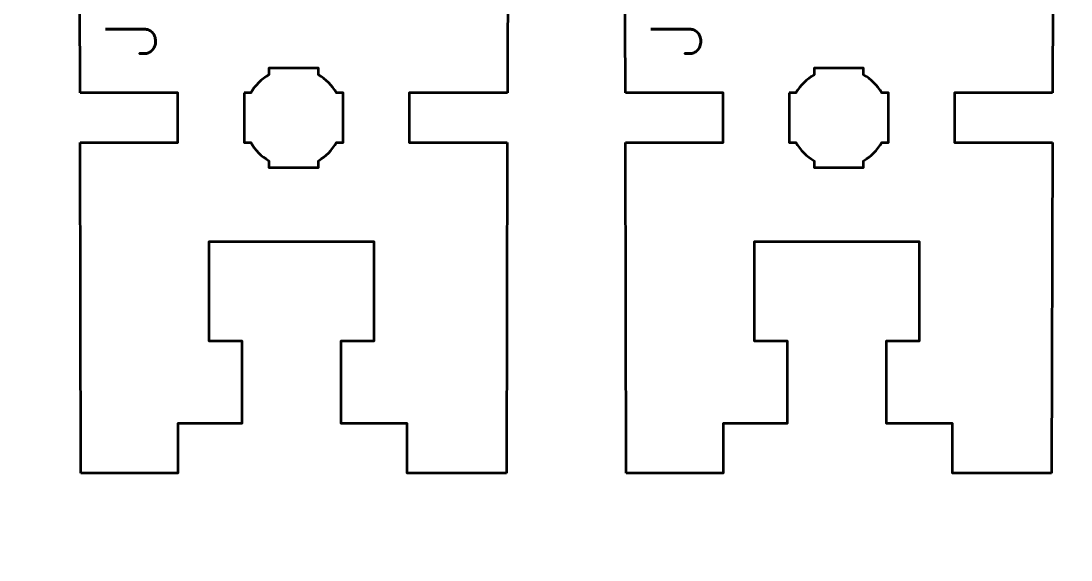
# Model space of a CAD drawing. Header units: centimetres. Extents: x -21 to 0, y -29.7 to 0.
# Drawn here: x -10.5 to -4.14, y -6.58 to -3.31 of the extents above; entities that cross this region are included whole.
import ezdxf

# ---------------------------------------------------------------- set-up
doc = ezdxf.new("R2010")
doc.units = ezdxf.units.CM
doc.header["$MEASUREMENT"] = 0
doc.layers.add('Layer 1', color=7, linetype='Continuous')

msp = doc.modelspace()

# ---------------------------------------------------------------- linework, layer by layer
at = {"layer": 'Layer 1', "color": 1, "lineweight": 53}
msp.add_open_spline([(-21.00003, -29.19995), (-21.00003, -29.19995), (-21.00003, -3.49992), (-21.00003, -3.49992), (-21.00003, -3.49992), (-21.00003, -3.41709), (-20.93286, -3.34992), (-20.85003, -3.34992), (-20.85003, -3.34992), (-20.7672, -3.34992), (-20.70003, -3.28275), (-20.70003, -3.19992), (-20.70003, -3.19992), (-20.70003, -3.11709), (-20.7672, -3.04992), (-20.85003, -3.04992), (-20.85003, -3.04992), (-20.93286, -3.04992), (-21.00003, -2.98275), (-21.00003, -2.89992), (-21.00003, -2.89992), (-21.00003, -2.81709), (-20.93286, -2.74992), (-20.85003, -2.74992), (-20.85003, -2.74992), (-20.7672, -2.74992), (-20.70003, -2.68275), (-20.70003, -2.59992), (-20.70003, -2.59992), (-20.70003, -2.51709), (-20.7672, -2.44992), (-20.85003, -2.44992), (-20.85003, -2.44992), (-20.93286, -2.44992), (-21.00003, -2.38275), (-21.00003, -2.29992), (-21.00003, -2.29992), (-21.00003, -2.21709), (-20.93286, -2.14992), (-20.85003, -2.14992), (-20.85003, -2.14992), (-20.7672, -2.14992), (-20.70003, -2.08275), (-20.70003, -1.99992), (-20.70003, -1.99992), (-20.70003, -1.91709), (-20.7672, -1.84992), (-20.85003, -1.84992), (-20.85003, -1.84992), (-20.93286, -1.84992), (-21.00003, -1.78275), (-21.00003, -1.69992), (-21.00003, -1.69992), (-21.00003, -1.61709), (-20.93286, -1.54992), (-20.85003, -1.54992), (-20.85003, -1.54992), (-20.7672, -1.54992), (-20.70003, -1.48275), (-20.70003, -1.39992), (-20.70003, -1.39992), (-20.70003, -1.31709), (-20.7672, -1.24992), (-20.85003, -1.24992), (-20.85003, -1.24992), (-20.93286, -1.24992), (-21.00003, -1.18275), (-21.00003, -1.09992), (-21.00003, -1.09992), (-21.00003, -1.09992), (-21.00003, -0.49992), (-21.00003, -0.49992), (-21.00003, -0.49992), (-21.00003, -0.22295), (-20.77694, 0.00004), (-20.49994, 0.00004), (-20.49994, 0.00004), (-20.49994, 0.00004), (-0.50008, 0.00004), (-0.50008, 0.00004), (-0.50008, 0.00004), (-0.22294, 0.00004), (0.00002, -0.22295), (0.00002, -0.49992), (0.00002, -0.49992), (0.00002, -0.49992), (0.00002, -29.19995), (0.00002, -29.19995), (0.00002, -29.19995), (0.00002, -29.47695), (-0.22294, -29.70004), (-0.50008, -29.70004), (-0.50008, -29.70004), (-0.50008, -29.70004), (-20.49994, -29.70004), (-20.49994, -29.70004), (-20.49994, -29.70004), (-20.77694, -29.70004), (-21.00003, -29.47695), (-21.00003, -29.19995)], degree=3, knots=[0, 0, 0, 0, 0.04, 0.04, 0.04, 0.04, 0.08, 0.08, 0.08, 0.08, 0.12, 0.12, 0.12, 0.12, 0.16, 0.16, 0.16, 0.16, 0.2, 0.2, 0.2, 0.2, 0.24, 0.24, 0.24, 0.24, 0.28, 0.28, 0.28, 0.28, 0.32, 0.32, 0.32, 0.32, 0.36, 0.36, 0.36, 0.36, 0.4, 0.4, 0.4, 0.4, 0.44, 0.44, 0.44, 0.44, 0.48, 0.48, 0.48, 0.48, 0.52, 0.52, 0.52, 0.52, 0.56, 0.56, 0.56, 0.56, 0.6, 0.6, 0.6, 0.6, 0.64, 0.64, 0.64, 0.64, 0.68, 0.68, 0.68, 0.68, 0.72, 0.72, 0.72, 0.72, 0.76, 0.76, 0.76, 0.76, 0.8, 0.8, 0.8, 0.8, 0.84, 0.84, 0.84, 0.84, 0.88, 0.88, 0.88, 0.88, 0.92, 0.92, 0.92, 0.92, 0.96, 0.96, 0.96, 0.96, 1, 1, 1, 1], dxfattribs=at)
at = {"layer": 'Layer 1', "color": 3, "lineweight": 53}
for points in [[(-10.14219, -3.75), (-10.14219, -3.75), (-10.14883, -2.05), (-10.14883, -2.05)], [(-7.55094, -2.05), (-7.55094, -2.05), (-7.55625, -3.75), (-7.55625, -3.75)], [(-6.84219, -3.75), (-6.84219, -3.75), (-6.84883, -2.05), (-6.84883, -2.05)], [(-4.25094, -2.05), (-4.25094, -2.05), (-4.25625, -3.75), (-4.25625, -3.75)], [(-10.1375, -6.05), (-10.1375, -6.05), (-10.14101, -4.05), (-10.14101, -4.05)], [(-7.55719, -4.05), (-7.55719, -4.05), (-7.5625, -6.05), (-7.5625, -6.05)], [(-6.8375, -6.05), (-6.8375, -6.05), (-6.84101, -4.05), (-6.84101, -4.05)], [(-4.25719, -4.05), (-4.25719, -4.05), (-4.2625, -6.05), (-4.2625, -6.05)]]:
    msp.add_open_spline(points, degree=3, dxfattribs=at)
at = {"layer": 'Layer 1', "color": 5, "lineweight": 53}
for points in [[(-9.98858, -3.36338), (-9.98858, -3.36338), (-9.75151, -3.3638), (-9.75151, -3.3638), (-9.75151, -3.3638), (-9.74375, -3.3638), (-9.73606, -3.36543), (-9.7283, -3.36853), (-9.7283, -3.36853), (-9.72061, -3.37171), (-9.71348, -3.37636), (-9.70706, -3.3825), (-9.70706, -3.3825), (-9.70057, -3.38871), (-9.69542, -3.39626), (-9.69147, -3.40522), (-9.69147, -3.40522), (-9.68759, -3.41425), (-9.68554, -3.42455), (-9.68547, -3.43619), (-9.68547, -3.43619), (-9.68547, -3.44784), (-9.68738, -3.45835), (-9.69112, -3.46766), (-9.69112, -3.46766), (-9.69493, -3.47698), (-9.70001, -3.48495), (-9.70643, -3.49151), (-9.70643, -3.49151), (-9.71285, -3.49814), (-9.7199, -3.50315), (-9.72774, -3.50668), (-9.72774, -3.50668), (-9.73557, -3.51021), (-9.74347, -3.51197), (-9.75151, -3.51197), (-9.75151, -3.51197), (-9.75151, -3.51197), (-9.78284, -3.51197), (-9.78284, -3.51197), (-9.78284, -3.51197), (-9.78284, -3.51197), (-9.75151, -3.51197), (-9.75151, -3.51197), (-9.75151, -3.51197), (-9.74347, -3.51197), (-9.73557, -3.51021), (-9.72774, -3.50668), (-9.72774, -3.50668), (-9.7199, -3.50315), (-9.71285, -3.49814), (-9.70643, -3.49151), (-9.70643, -3.49151), (-9.70001, -3.48495), (-9.69493, -3.47698), (-9.69112, -3.46766), (-9.69112, -3.46766), (-9.68738, -3.45835), (-9.68547, -3.44784), (-9.68547, -3.43619), (-9.68547, -3.43619), (-9.68554, -3.42455), (-9.68759, -3.41425), (-9.69147, -3.40522), (-9.69147, -3.40522), (-9.69542, -3.39626), (-9.70057, -3.38871), (-9.70706, -3.3825), (-9.70706, -3.3825), (-9.71348, -3.37636), (-9.72061, -3.37171), (-9.7283, -3.36853), (-9.7283, -3.36853), (-9.73606, -3.36543), (-9.74375, -3.3638), (-9.75151, -3.3638), (-9.75151, -3.3638), (-9.75151, -3.3638), (-9.98858, -3.36338), (-9.98858, -3.36338)], [(-6.68858, -3.36338), (-6.68858, -3.36338), (-6.45151, -3.3638), (-6.45151, -3.3638), (-6.45151, -3.3638), (-6.44375, -3.3638), (-6.43606, -3.36543), (-6.4283, -3.36853), (-6.4283, -3.36853), (-6.42061, -3.37171), (-6.41348, -3.37636), (-6.40706, -3.3825), (-6.40706, -3.3825), (-6.40057, -3.38871), (-6.39542, -3.39626), (-6.39147, -3.40522), (-6.39147, -3.40522), (-6.38759, -3.41425), (-6.38554, -3.42455), (-6.38547, -3.43619), (-6.38547, -3.43619), (-6.38547, -3.44784), (-6.38738, -3.45835), (-6.39112, -3.46766), (-6.39112, -3.46766), (-6.39493, -3.47698), (-6.40001, -3.48495), (-6.40643, -3.49151), (-6.40643, -3.49151), (-6.41285, -3.49814), (-6.4199, -3.50315), (-6.42774, -3.50668), (-6.42774, -3.50668), (-6.43557, -3.51021), (-6.44347, -3.51197), (-6.45151, -3.51197), (-6.45151, -3.51197), (-6.45151, -3.51197), (-6.48284, -3.51197), (-6.48284, -3.51197), (-6.48284, -3.51197), (-6.48284, -3.51197), (-6.45151, -3.51197), (-6.45151, -3.51197), (-6.45151, -3.51197), (-6.44347, -3.51197), (-6.43557, -3.51021), (-6.42774, -3.50668), (-6.42774, -3.50668), (-6.4199, -3.50315), (-6.41285, -3.49814), (-6.40643, -3.49151), (-6.40643, -3.49151), (-6.40001, -3.48495), (-6.39493, -3.47698), (-6.39112, -3.46766), (-6.39112, -3.46766), (-6.38738, -3.45835), (-6.38547, -3.44784), (-6.38547, -3.43619), (-6.38547, -3.43619), (-6.38554, -3.42455), (-6.38759, -3.41425), (-6.39147, -3.40522), (-6.39147, -3.40522), (-6.39542, -3.39626), (-6.40057, -3.38871), (-6.40706, -3.3825), (-6.40706, -3.3825), (-6.41348, -3.37636), (-6.42061, -3.37171), (-6.4283, -3.36853), (-6.4283, -3.36853), (-6.43606, -3.36543), (-6.44375, -3.3638), (-6.45151, -3.3638), (-6.45151, -3.3638), (-6.45151, -3.3638), (-6.68858, -3.36338), (-6.68858, -3.36338)]]:
    msp.add_open_spline(points, degree=3, knots=[0, 0, 0, 0, 0.05, 0.05, 0.05, 0.05, 0.1, 0.1, 0.1, 0.1, 0.15, 0.15, 0.15, 0.15, 0.2, 0.2, 0.2, 0.2, 0.25, 0.25, 0.25, 0.25, 0.3, 0.3, 0.3, 0.3, 0.35, 0.35, 0.35, 0.35, 0.4, 0.4, 0.4, 0.4, 0.45, 0.45, 0.45, 0.45, 0.5, 0.5, 0.5, 0.5, 0.55, 0.55, 0.55, 0.55, 0.6, 0.6, 0.6, 0.6, 0.65, 0.65, 0.65, 0.65, 0.7, 0.7, 0.7, 0.7, 0.75, 0.75, 0.75, 0.75, 0.8, 0.8, 0.8, 0.8, 0.85, 0.85, 0.85, 0.85, 0.9, 0.9, 0.9, 0.9, 0.95, 0.95, 0.95, 0.95, 1, 1, 1, 1], dxfattribs=at)
at = {"layer": 'Layer 1', "lineweight": 53}
for points, knots in [([(-9.15, -3.75), (-9.15, -3.75), (-9.10985, -3.75), (-9.10985, -3.75), (-9.10985, -3.75), (-9.0835, -3.70447), (-9.04553, -3.6665), (-9, -3.64015), (-9, -3.64015), (-9, -3.64015), (-9, -3.6), (-9, -3.6), (-9, -3.6), (-9, -3.6), (-8.85, -3.6), (-8.85, -3.6), (-8.85, -3.6), (-8.85, -3.6), (-8.7, -3.6), (-8.7, -3.6), (-8.7, -3.6), (-8.7, -3.6), (-8.7, -3.64015), (-8.7, -3.64015), (-8.7, -3.64015), (-8.65447, -3.6665), (-8.6165, -3.70447), (-8.59015, -3.75), (-8.59015, -3.75), (-8.59015, -3.75), (-8.55, -3.75), (-8.55, -3.75), (-8.55, -3.75), (-8.55, -3.75), (-8.55, -3.9), (-8.55, -3.9), (-8.55, -3.9), (-8.55, -3.9), (-8.55, -4.05), (-8.55, -4.05), (-8.55, -4.05), (-8.55, -4.05), (-8.59015, -4.05), (-8.59015, -4.05), (-8.59015, -4.05), (-8.6165, -4.09553), (-8.65447, -4.1335), (-8.7, -4.15985), (-8.7, -4.15985), (-8.7, -4.15985), (-8.7, -4.2), (-8.7, -4.2), (-8.7, -4.2), (-8.7, -4.2), (-8.85, -4.2), (-8.85, -4.2), (-8.85, -4.2), (-8.85, -4.2), (-9, -4.2), (-9, -4.2), (-9, -4.2), (-9, -4.2), (-9, -4.15985), (-9, -4.15985), (-9, -4.15985), (-9.04553, -4.1335), (-9.0835, -4.09553), (-9.10985, -4.05), (-9.10985, -4.05), (-9.10985, -4.05), (-9.15, -4.05), (-9.15, -4.05), (-9.15, -4.05), (-9.15, -4.05), (-9.15, -3.9), (-9.15, -3.9), (-9.15, -3.9), (-9.15, -3.9), (-9.15, -3.75), (-9.15, -3.75)], [0, 0, 0, 0, 0.05, 0.05, 0.05, 0.05, 0.1, 0.1, 0.1, 0.1, 0.15, 0.15, 0.15, 0.15, 0.2, 0.2, 0.2, 0.2, 0.25, 0.25, 0.25, 0.25, 0.3, 0.3, 0.3, 0.3, 0.35, 0.35, 0.35, 0.35, 0.4, 0.4, 0.4, 0.4, 0.45, 0.45, 0.45, 0.45, 0.5, 0.5, 0.5, 0.5, 0.55, 0.55, 0.55, 0.55, 0.6, 0.6, 0.6, 0.6, 0.65, 0.65, 0.65, 0.65, 0.7, 0.7, 0.7, 0.7, 0.75, 0.75, 0.75, 0.75, 0.8, 0.8, 0.8, 0.8, 0.85, 0.85, 0.85, 0.85, 0.9, 0.9, 0.9, 0.9, 0.95, 0.95, 0.95, 0.95, 1, 1, 1, 1]), ([(-5.85, -3.75), (-5.85, -3.75), (-5.80985, -3.75), (-5.80985, -3.75), (-5.80985, -3.75), (-5.7835, -3.70447), (-5.74553, -3.6665), (-5.7, -3.64015), (-5.7, -3.64015), (-5.7, -3.64015), (-5.7, -3.6), (-5.7, -3.6), (-5.7, -3.6), (-5.7, -3.6), (-5.55, -3.6), (-5.55, -3.6), (-5.55, -3.6), (-5.55, -3.6), (-5.4, -3.6), (-5.4, -3.6), (-5.4, -3.6), (-5.4, -3.6), (-5.4, -3.64015), (-5.4, -3.64015), (-5.4, -3.64015), (-5.35447, -3.6665), (-5.3165, -3.70447), (-5.29015, -3.75), (-5.29015, -3.75), (-5.29015, -3.75), (-5.25, -3.75), (-5.25, -3.75), (-5.25, -3.75), (-5.25, -3.75), (-5.25, -3.9), (-5.25, -3.9), (-5.25, -3.9), (-5.25, -3.9), (-5.25, -4.05), (-5.25, -4.05), (-5.25, -4.05), (-5.25, -4.05), (-5.29015, -4.05), (-5.29015, -4.05), (-5.29015, -4.05), (-5.3165, -4.09553), (-5.35447, -4.1335), (-5.4, -4.15985), (-5.4, -4.15985), (-5.4, -4.15985), (-5.4, -4.2), (-5.4, -4.2), (-5.4, -4.2), (-5.4, -4.2), (-5.55, -4.2), (-5.55, -4.2), (-5.55, -4.2), (-5.55, -4.2), (-5.7, -4.2), (-5.7, -4.2), (-5.7, -4.2), (-5.7, -4.2), (-5.7, -4.15985), (-5.7, -4.15985), (-5.7, -4.15985), (-5.74553, -4.1335), (-5.7835, -4.09553), (-5.80985, -4.05), (-5.80985, -4.05), (-5.80985, -4.05), (-5.85, -4.05), (-5.85, -4.05), (-5.85, -4.05), (-5.85, -4.05), (-5.85, -3.9), (-5.85, -3.9), (-5.85, -3.9), (-5.85, -3.9), (-5.85, -3.75), (-5.85, -3.75)], [0, 0, 0, 0, 0.05, 0.05, 0.05, 0.05, 0.1, 0.1, 0.1, 0.1, 0.15, 0.15, 0.15, 0.15, 0.2, 0.2, 0.2, 0.2, 0.25, 0.25, 0.25, 0.25, 0.3, 0.3, 0.3, 0.3, 0.35, 0.35, 0.35, 0.35, 0.4, 0.4, 0.4, 0.4, 0.45, 0.45, 0.45, 0.45, 0.5, 0.5, 0.5, 0.5, 0.55, 0.55, 0.55, 0.55, 0.6, 0.6, 0.6, 0.6, 0.65, 0.65, 0.65, 0.65, 0.7, 0.7, 0.7, 0.7, 0.75, 0.75, 0.75, 0.75, 0.8, 0.8, 0.8, 0.8, 0.85, 0.85, 0.85, 0.85, 0.9, 0.9, 0.9, 0.9, 0.95, 0.95, 0.95, 0.95, 1, 1, 1, 1]), ([(-10.14101, -4.05), (-10.14101, -4.05), (-9.55, -4.05), (-9.55, -4.05), (-9.55, -4.05), (-9.55, -4.05), (-9.55, -3.75), (-9.55, -3.75), (-9.55, -3.75), (-9.55, -3.75), (-10.14219, -3.75), (-10.14219, -3.75)], [0, 0, 0, 0, 0.3333333, 0.3333333, 0.3333333, 0.3333333, 0.6666667, 0.6666667, 0.6666667, 0.6666667, 1, 1, 1, 1]), ([(-7.55625, -3.75), (-7.55625, -3.75), (-8.15, -3.75), (-8.15, -3.75), (-8.15, -3.75), (-8.15, -3.75), (-8.15, -4.05), (-8.15, -4.05), (-8.15, -4.05), (-8.15, -4.05), (-7.55719, -4.05), (-7.55719, -4.05)], [0, 0, 0, 0, 0.3333333, 0.3333333, 0.3333333, 0.3333333, 0.6666667, 0.6666667, 0.6666667, 0.6666667, 1, 1, 1, 1]), ([(-6.84101, -4.05), (-6.84101, -4.05), (-6.25, -4.05), (-6.25, -4.05), (-6.25, -4.05), (-6.25, -4.05), (-6.25, -3.75), (-6.25, -3.75), (-6.25, -3.75), (-6.25, -3.75), (-6.84219, -3.75), (-6.84219, -3.75)], [0, 0, 0, 0, 0.3333333, 0.3333333, 0.3333333, 0.3333333, 0.6666667, 0.6666667, 0.6666667, 0.6666667, 1, 1, 1, 1]), ([(-4.25625, -3.75), (-4.25625, -3.75), (-4.85, -3.75), (-4.85, -3.75), (-4.85, -3.75), (-4.85, -3.75), (-4.85, -4.05), (-4.85, -4.05), (-4.85, -4.05), (-4.85, -4.05), (-4.25719, -4.05), (-4.25719, -4.05)], [0, 0, 0, 0, 0.3333333, 0.3333333, 0.3333333, 0.3333333, 0.6666667, 0.6666667, 0.6666667, 0.6666667, 1, 1, 1, 1]), ([(-7.5625, -6.05), (-7.5625, -6.05), (-8.1625, -6.05), (-8.1625, -6.05), (-8.1625, -6.05), (-8.1625, -6.05), (-8.1625, -5.75), (-8.1625, -5.75), (-8.1625, -5.75), (-8.1625, -5.75), (-8.5625, -5.75), (-8.5625, -5.75), (-8.5625, -5.75), (-8.5625, -5.75), (-8.5625, -5.25), (-8.5625, -5.25), (-8.5625, -5.25), (-8.5625, -5.25), (-8.3625, -5.24999), (-8.3625, -5.24999), (-8.3625, -5.24999), (-8.3625, -5.24999), (-8.3625, -4.65), (-8.3625, -4.65), (-8.3625, -4.65), (-8.74583, -4.65), (-8.97917, -4.65), (-9.3625, -4.65), (-9.3625, -4.65), (-9.3625, -4.65), (-9.3625, -5.24999), (-9.3625, -5.24999), (-9.3625, -5.24999), (-9.3625, -5.24999), (-9.1625, -5.25), (-9.1625, -5.25), (-9.1625, -5.25), (-9.1625, -5.25), (-9.1625, -5.75001), (-9.1625, -5.75001), (-9.1625, -5.75001), (-9.1625, -5.75001), (-9.55, -5.75), (-9.55, -5.75), (-9.55, -5.75), (-9.55, -5.75), (-9.55, -6.05), (-9.55, -6.05), (-9.55, -6.05), (-9.55, -6.05), (-10.1375, -6.05), (-10.1375, -6.05)], [0, 0, 0, 0, 0.0769231, 0.0769231, 0.0769231, 0.0769231, 0.1538462, 0.1538462, 0.1538462, 0.1538462, 0.2307692, 0.2307692, 0.2307692, 0.2307692, 0.3076923, 0.3076923, 0.3076923, 0.3076923, 0.3846154, 0.3846154, 0.3846154, 0.3846154, 0.4615385, 0.4615385, 0.4615385, 0.4615385, 0.5384615, 0.5384615, 0.5384615, 0.5384615, 0.6153846, 0.6153846, 0.6153846, 0.6153846, 0.6923077, 0.6923077, 0.6923077, 0.6923077, 0.7692308, 0.7692308, 0.7692308, 0.7692308, 0.8461538, 0.8461538, 0.8461538, 0.8461538, 0.9230769, 0.9230769, 0.9230769, 0.9230769, 1, 1, 1, 1]), ([(-4.2625, -6.05), (-4.2625, -6.05), (-4.8625, -6.05), (-4.8625, -6.05), (-4.8625, -6.05), (-4.8625, -6.05), (-4.8625, -5.75), (-4.8625, -5.75), (-4.8625, -5.75), (-4.8625, -5.75), (-5.2625, -5.75), (-5.2625, -5.75), (-5.2625, -5.75), (-5.2625, -5.75), (-5.2625, -5.25), (-5.2625, -5.25), (-5.2625, -5.25), (-5.2625, -5.25), (-5.0625, -5.24999), (-5.0625, -5.24999), (-5.0625, -5.24999), (-5.0625, -5.24999), (-5.0625, -4.65), (-5.0625, -4.65), (-5.0625, -4.65), (-5.44583, -4.65), (-5.67917, -4.65), (-6.0625, -4.65), (-6.0625, -4.65), (-6.0625, -4.65), (-6.0625, -5.24999), (-6.0625, -5.24999), (-6.0625, -5.24999), (-6.0625, -5.24999), (-5.8625, -5.25), (-5.8625, -5.25), (-5.8625, -5.25), (-5.8625, -5.25), (-5.8625, -5.75001), (-5.8625, -5.75001), (-5.8625, -5.75001), (-5.8625, -5.75001), (-6.25, -5.75), (-6.25, -5.75), (-6.25, -5.75), (-6.25, -5.75), (-6.25, -6.05), (-6.25, -6.05), (-6.25, -6.05), (-6.25, -6.05), (-6.8375, -6.05), (-6.8375, -6.05)], [0, 0, 0, 0, 0.0769231, 0.0769231, 0.0769231, 0.0769231, 0.1538462, 0.1538462, 0.1538462, 0.1538462, 0.2307692, 0.2307692, 0.2307692, 0.2307692, 0.3076923, 0.3076923, 0.3076923, 0.3076923, 0.3846154, 0.3846154, 0.3846154, 0.3846154, 0.4615385, 0.4615385, 0.4615385, 0.4615385, 0.5384615, 0.5384615, 0.5384615, 0.5384615, 0.6153846, 0.6153846, 0.6153846, 0.6153846, 0.6923077, 0.6923077, 0.6923077, 0.6923077, 0.7692308, 0.7692308, 0.7692308, 0.7692308, 0.8461538, 0.8461538, 0.8461538, 0.8461538, 0.9230769, 0.9230769, 0.9230769, 0.9230769, 1, 1, 1, 1])]:
    msp.add_open_spline(points, degree=3, knots=knots, dxfattribs=at)

doc.saveas('drawing.dxf')
